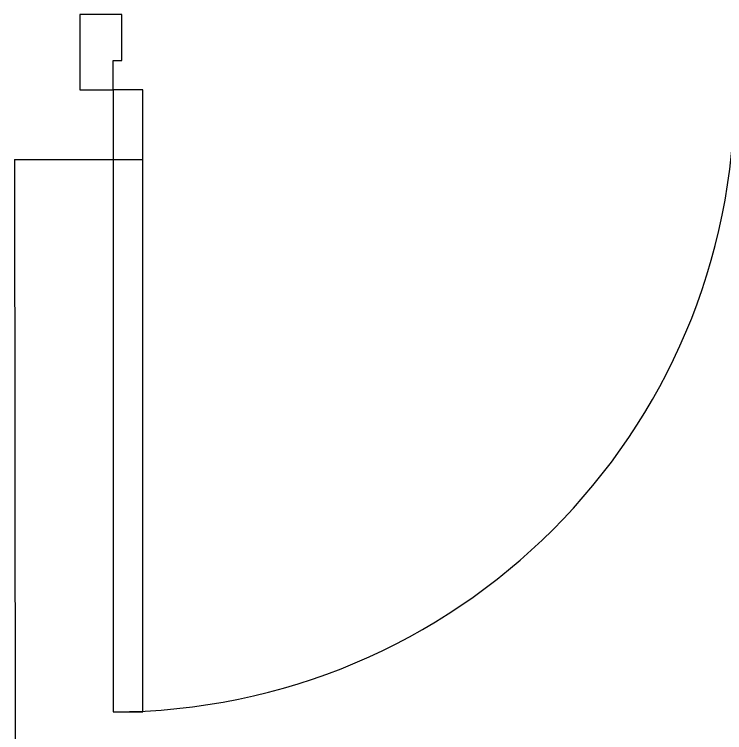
# Model space of a CAD drawing. Header units: millimetres. Extents: x 2164 to 32180, y 1376 to 2800.
# Drawn here: x 2178.712 to 2179.692, y 1399.938 to 1400.929 of the extents above; entities that cross this region are included whole.
import ezdxf

# ---------------------------------------------------------------- set-up
doc = ezdxf.new("R2010")
doc.units = ezdxf.units.MM
doc.layers.add('1º piso muebles', color=7, linetype='Continuous')
doc.layers.add('1º piso paredes', color=73, linetype='Continuous')

msp = doc.modelspace()

# ---------------------------------------------------------------- linework, layer by layer
at = {"layer": '1º piso muebles'}
msp.add_lwpolyline([(2178.84883, 1400.82432), (2178.84883, 1400.86487), (2178.86042, 1400.86487), (2178.86042, 1400.9286), (2178.80249, 1400.9286), (2178.80249, 1400.82432), (2178.84883, 1400.82432)], dxfattribs=at)
msp.add_lwpolyline([(2178.84883, 1400.82432), (2178.84883, 1399.96693), (2178.88939, 1399.96693), (2178.88939, 1400.82432)], close=True, dxfattribs=at)
msp.add_arc((2178.84883, 1400.82432), 0.85739, 270, 0, dxfattribs=at)
at = {"layer": '1º piso paredes'}
for q in [(2178.88939, 1400.7286), (2178.71701, 1397.11927)]:
    msp.add_line((2178.71235, 1400.7286), q, dxfattribs=at)

doc.saveas('drawing.dxf')
